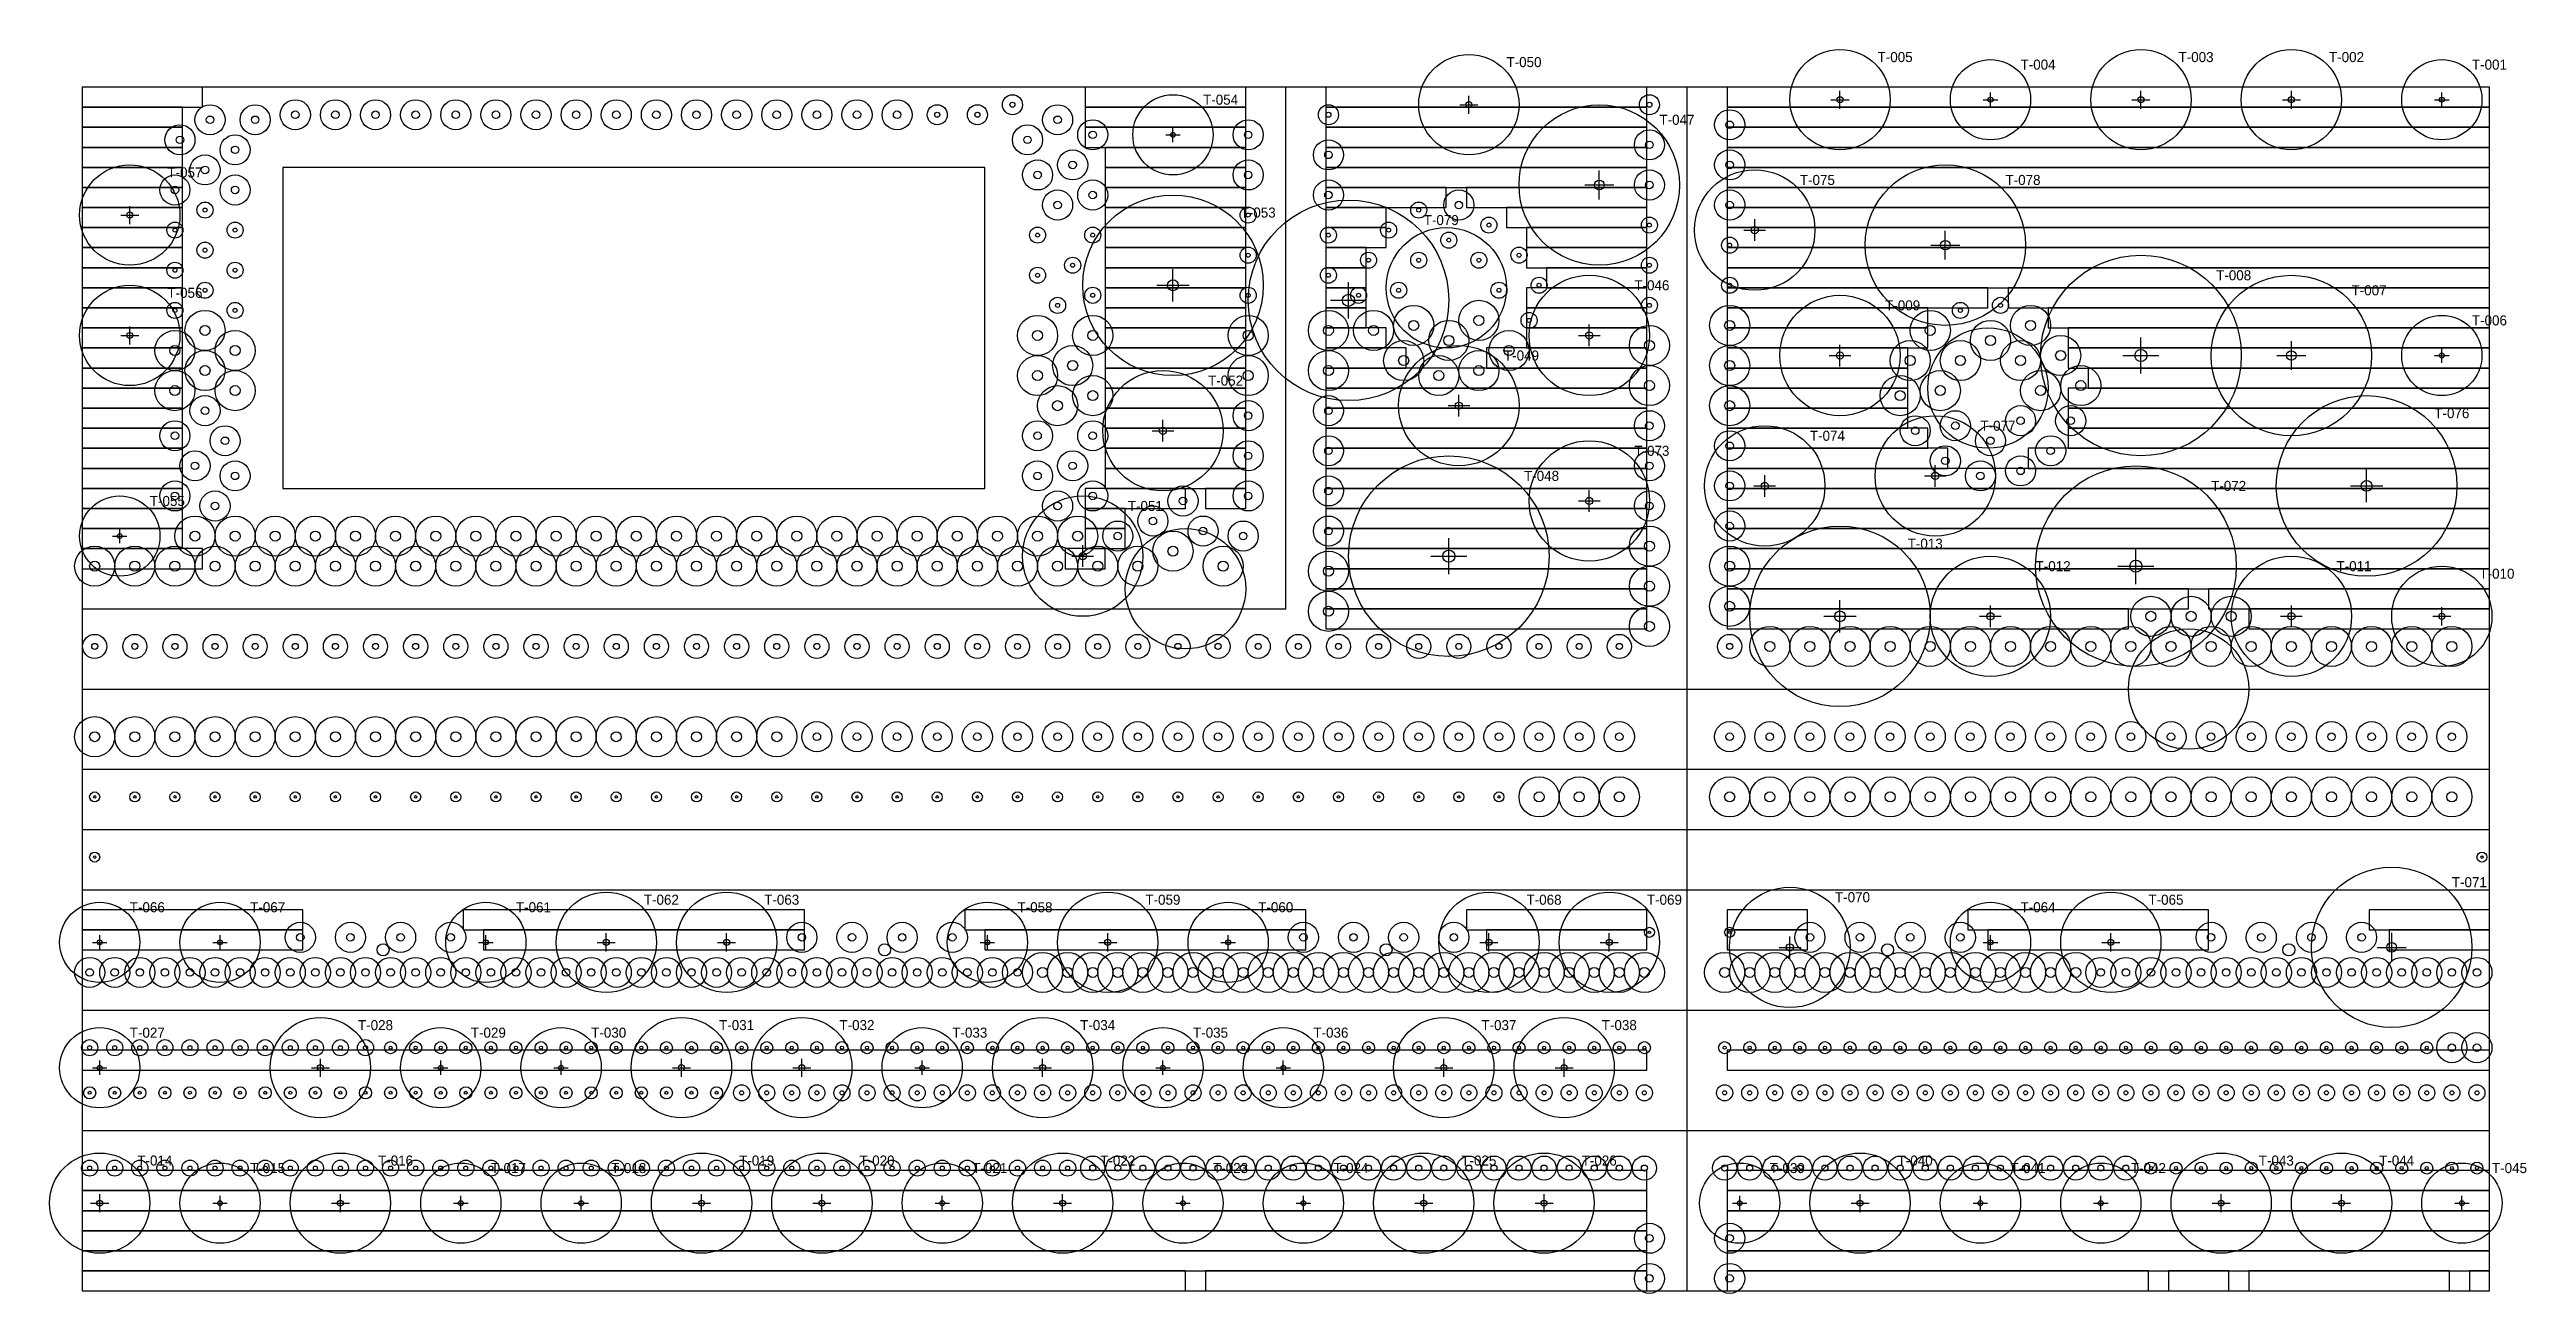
# Model space of a CAD drawing. Header units: metres. Extents: x -2 to 122, y 0 to 62.
import ezdxf

# ---------------------------------------------------------------- set-up
doc = ezdxf.new("R2010")
doc.units = ezdxf.units.M
for name, color, linetype in [('GREEN_AI_NOTES', 7, 'Continuous'), ('GREEN_AI_SHRUBS', 82, 'Continuous'), ('GREEN_AI_TREES', 3, 'Continuous'), ('GREEN_AI_ZONES', 8, 'Continuous'), ('ВОДОПРОВОД_В1', 4, 'Continuous'), ('ГАЗОПРОВОД', 2, 'Continuous'), ('ГРАНИЦА_РАБОТ', 1, 'Continuous'), ('ЗДАНИЯ', 7, 'Continuous'), ('КАБЕЛЬ_СВЯЗИ', 6, 'Continuous'), ('КАНАЛИЗАЦИЯ_К1', 3, 'Continuous'), ('ОПОРЫ_ОСВЕЩЕНИЯ', 30, 'Continuous'), ('ПРОЕЗЖАЯ_ЧАСТЬ', 5, 'Continuous'), ('СУЩ_ДЕРЕВЬЯ', 3, 'Continuous'), ('ТРОТУАР', 8, 'Continuous')]:
    doc.layers.add(name, color=color, linetype=linetype)

# ---------------------------------------------------------------- blocks, each defined once
blk = doc.blocks.new('GREEN_AI_TREE')
for p, q in [((-0.18, 0), (0.18, 0)), ((0, -0.18), (0, 0.18))]:
    blk.add_line(p, q)
for radius in [1, 0.06]:
    blk.add_circle((0, 0), radius)
blk = doc.blocks.new('GREEN_AI_SHRUB')
for radius in [1, 0.25]:
    blk.add_circle((0, 0), radius)

msp = doc.modelspace()

# ---------------------------------------------------------------- linework, layer by layer
at = {"layer": 'GREEN_AI_ZONES'}
for points in [[(0, 59), (6, 59), (6, 60), (0, 60)], [(50, 59), (58, 59), (58, 60), (50, 60)], [(62, 59), (78, 59), (78, 60), (62, 60)], [(82, 59), (120, 59), (120, 60), (82, 60)], [(0, 58), (5, 58), (5, 59), (0, 59)], [(50, 58), (58, 58), (58, 59), (50, 59)], [(62, 58), (78, 58), (78, 59), (62, 59)], [(82, 58), (120, 58), (120, 59), (82, 59)], [(0, 57), (5, 57), (5, 58), (0, 58)], [(0, 56), (5, 56), (5, 57), (0, 57)], [(50, 57), (58, 57), (58, 58), (50, 58)], [(51, 56), (58, 56), (58, 57), (51, 57)], [(62, 57), (78, 57), (78, 58), (62, 58)], [(62, 56), (78, 56), (78, 57), (62, 57)], [(82, 57), (120, 57), (120, 58), (82, 58)], [(82, 56), (120, 56), (120, 57), (82, 57)], [(0, 55), (5, 55), (5, 56), (0, 56)], [(51, 55), (58, 55), (58, 56), (51, 56)], [(62, 55), (78, 55), (78, 56), (62, 56)], [(82, 55), (120, 55), (120, 56), (82, 56)], [(0, 54), (5, 54), (5, 55), (0, 55)], [(51, 54), (58, 54), (58, 55), (51, 55)], [(62, 54), (68, 54), (68, 55), (62, 55)], [(69, 54), (78, 54), (78, 55), (69, 55)], [(82, 54), (120, 54), (120, 55), (82, 55)], [(0, 53), (5, 53), (5, 54), (0, 54)], [(51, 53), (58, 53), (58, 54), (51, 54)], [(62, 53), (65, 53), (65, 54), (62, 54)], [(71, 53), (78, 53), (78, 54), (71, 54)], [(82, 53), (120, 53), (120, 54), (82, 54)], [(0, 52), (5, 52), (5, 53), (0, 53)], [(0, 51), (5, 51), (5, 52), (0, 52)], [(51, 52), (58, 52), (58, 53), (51, 53)], [(51, 51), (58, 51), (58, 52), (51, 52)], [(62, 52), (65, 52), (65, 53), (62, 53)], [(62, 51), (64, 51), (64, 52), (62, 52)], [(72, 52), (78, 52), (78, 53), (72, 53)], [(72, 51), (78, 51), (78, 52), (72, 52)], [(82, 52), (120, 52), (120, 53), (82, 53)], [(82, 51), (120, 51), (120, 52), (82, 52)], [(0, 50), (5, 50), (5, 51), (0, 51)], [(51, 50), (58, 50), (58, 51), (51, 51)], [(62, 50), (64, 50), (64, 51), (62, 51)], [(73, 50), (78, 50), (78, 51), (73, 51)], [(82, 50), (120, 50), (120, 51), (82, 51)], [(0, 49), (5, 49), (5, 50), (0, 50)], [(51, 49), (58, 49), (58, 50), (51, 50)], [(62, 49), (64, 49), (64, 50), (62, 50)], [(72, 49), (78, 49), (78, 50), (72, 50)], [(82, 49), (95, 49), (95, 50), (82, 50)], [(96, 49), (120, 49), (120, 50), (96, 50)], [(0, 48), (5, 48), (5, 49), (0, 49)], [(51, 48), (58, 48), (58, 49), (51, 49)], [(62, 48), (64, 48), (64, 49), (62, 49)], [(72, 48), (78, 48), (78, 49), (72, 49)], [(82, 48), (92, 48), (92, 49), (82, 49)], [(98, 48), (120, 48), (120, 49), (98, 49)], [(0, 47), (5, 47), (5, 48), (0, 48)], [(0, 46), (5, 46), (5, 47), (0, 47)], [(51, 47), (58, 47), (58, 48), (51, 48)], [(51, 46), (58, 46), (58, 47), (51, 47)], [(62, 47), (65, 47), (65, 48), (62, 48)], [(62, 46), (66, 46), (66, 47), (62, 47)], [(70, 46), (78, 46), (78, 47), (70, 47)], [(72, 47), (78, 47), (78, 48), (72, 48)], [(82, 47), (92, 47), (92, 48), (82, 48)], [(82, 46), (91, 46), (91, 47), (82, 47)], [(99, 47), (120, 47), (120, 48), (99, 48)], [(99, 46), (120, 46), (120, 47), (99, 47)], [(0, 45), (5, 45), (5, 46), (0, 46)], [(51, 45), (58, 45), (58, 46), (51, 46)], [(62, 45), (78, 45), (78, 46), (62, 46)], [(82, 45), (91, 45), (91, 46), (82, 46)], [(100, 45), (120, 45), (120, 46), (100, 46)], [(0, 44), (5, 44), (5, 45), (0, 45)], [(51, 44), (58, 44), (58, 45), (51, 45)], [(62, 44), (78, 44), (78, 45), (62, 45)], [(82, 44), (91, 44), (91, 45), (82, 45)], [(99, 44), (120, 44), (120, 45), (99, 45)], [(0, 43), (5, 43), (5, 44), (0, 44)], [(51, 43), (58, 43), (58, 44), (51, 44)], [(62, 43), (78, 43), (78, 44), (62, 44)], [(82, 43), (91, 43), (91, 44), (82, 44)], [(99, 43), (120, 43), (120, 44), (99, 44)], [(0, 42), (5, 42), (5, 43), (0, 43)], [(0, 41), (5, 41), (5, 42), (0, 42)], [(51, 42), (58, 42), (58, 43), (51, 43)], [(51, 41), (58, 41), (58, 42), (51, 42)], [(62, 42), (78, 42), (78, 43), (62, 43)], [(62, 41), (78, 41), (78, 42), (62, 42)], [(82, 42), (92, 42), (92, 43), (82, 43)], [(82, 41), (93, 41), (93, 42), (82, 42)], [(97, 41), (120, 41), (120, 42), (97, 42)], [(99, 42), (120, 42), (120, 43), (99, 43)], [(0, 40), (5, 40), (5, 41), (0, 41)], [(51, 40), (58, 40), (58, 41), (51, 41)], [(62, 40), (78, 40), (78, 41), (62, 41)], [(82, 40), (120, 40), (120, 41), (82, 41)], [(0, 39), (5, 39), (5, 40), (0, 40)], [(50, 39), (55, 39), (55, 40), (50, 40)], [(56, 39), (58, 39), (58, 40), (56, 40)], [(62, 39), (78, 39), (78, 40), (62, 40)], [(82, 39), (120, 39), (120, 40), (82, 40)], [(0, 38), (5, 38), (5, 39), (0, 39)], [(50, 38), (52, 38), (52, 39), (50, 39)], [(62, 38), (78, 38), (78, 39), (62, 39)], [(82, 38), (120, 38), (120, 39), (82, 39)], [(0, 37), (5, 37), (5, 38), (0, 38)], [(50, 37), (52, 37), (52, 38), (50, 38)], [(62, 37), (78, 37), (78, 38), (62, 38)], [(82, 37), (120, 37), (120, 38), (82, 38)], [(0, 36), (6, 36), (6, 37), (0, 37)], [(49, 36), (51, 36), (51, 37), (49, 37)], [(62, 36), (78, 36), (78, 37), (62, 37)], [(62, 35), (78, 35), (78, 36), (62, 36)], [(82, 36), (120, 36), (120, 37), (82, 37)], [(82, 35), (120, 35), (120, 36), (82, 36)], [(62, 34), (78, 34), (78, 35), (62, 35)], [(82, 34), (105, 34), (105, 35), (82, 35)], [(106, 34), (120, 34), (120, 35), (106, 35)], [(62, 33), (78, 33), (78, 34), (62, 34)], [(82, 33), (102, 33), (102, 34), (82, 34)], [(108, 33), (120, 33), (120, 34), (108, 34)], [(0, 18), (11, 18), (11, 19), (0, 19)], [(19, 18), (36, 18), (36, 19), (19, 19)], [(44, 18), (61, 18), (61, 19), (44, 19)], [(69, 18), (78, 18), (78, 19), (69, 19)], [(82, 18), (86, 18), (86, 19), (82, 19)], [(94, 18), (106, 18), (106, 19), (94, 19)], [(114, 18), (120, 18), (120, 19), (114, 19)], [(0, 17), (11, 17), (11, 18), (0, 18)], [(20, 17), (36, 17), (36, 18), (20, 18)], [(45, 17), (61, 17), (61, 18), (45, 18)], [(70, 17), (78, 17), (78, 18), (70, 18)], [(82, 17), (86, 17), (86, 18), (82, 18)], [(95, 17), (106, 17), (106, 18), (95, 18)], [(115, 17), (120, 17), (120, 18), (115, 18)], [(0, 11), (78, 11), (78, 12), (0, 12)], [(82, 11), (120, 11), (120, 12), (82, 12)], [(0, 5), (78, 5), (78, 6), (0, 6)], [(0, 4), (78, 4), (78, 5), (0, 5)], [(82, 5), (120, 5), (120, 6), (82, 6)], [(82, 4), (120, 4), (120, 5), (82, 5)], [(0, 3), (78, 3), (78, 4), (0, 4)], [(82, 3), (120, 3), (120, 4), (82, 4)], [(0, 2), (78, 2), (78, 3), (0, 3)], [(82, 2), (120, 2), (120, 3), (82, 3)], [(0, 1), (78, 1), (78, 2), (0, 2)], [(82, 1), (120, 1), (120, 2), (82, 2)], [(0, 0), (55, 0), (55, 1), (0, 1)], [(56, 0), (78, 0), (78, 1), (56, 1)], [(82, 0), (103, 0), (103, 1), (82, 1)], [(104, 0), (107, 0), (107, 1), (104, 1)], [(108, 0), (118, 0), (118, 1), (108, 1)], [(119, 0), (120, 0), (120, 1), (119, 1)]]:
    msp.add_lwpolyline(points, close=True, dxfattribs=at)
at = {"layer": 'ВОДОПРОВОД_В1'}
msp.add_lwpolyline([(0, 30), (120, 30)], dxfattribs=at)
at = {"layer": 'ГАЗОПРОВОД'}
msp.add_lwpolyline([(0, 34), (60, 34), (60, 60)], dxfattribs=at)
at = {"layer": 'ГРАНИЦА_РАБОТ'}
msp.add_lwpolyline([(0, 0), (120, 0), (120, 60), (0, 60)], close=True, dxfattribs=at)
at = {"layer": 'ЗДАНИЯ'}
msp.add_lwpolyline([(10, 40), (45, 40), (45, 56), (10, 56)], close=True, dxfattribs=at)
at = {"layer": 'КАБЕЛЬ_СВЯЗИ'}
msp.add_lwpolyline([(0, 26), (120, 26)], dxfattribs=at)
at = {"layer": 'КАНАЛИЗАЦИЯ_К1'}
msp.add_lwpolyline([(80, 0), (80, 60)], dxfattribs=at)
at = {"layer": 'ОПОРЫ_ОСВЕЩЕНИЯ'}
for centre in [(15, 17), (40, 17), (65, 17), (90, 17), (110, 17)]:
    msp.add_circle(centre, 0.3, dxfattribs=at)
at = {"layer": 'ПРОЕЗЖАЯ_ЧАСТЬ'}
for points in [[(0, 14), (120, 14)], [(0, 8), (120, 8)]]:
    msp.add_lwpolyline(points, dxfattribs=at)
at = {"layer": 'СУЩ_ДЕРЕВЬЯ'}
for centre in [(68, 50), (95, 45), (55, 35), (105, 30)]:
    msp.add_circle(centre, 3, dxfattribs=at)
at = {"layer": 'ТРОТУАР'}
for points in [[(0, 23), (120, 23)], [(0, 20), (120, 20)]]:
    msp.add_lwpolyline(points, dxfattribs=at)

# ---------------------------------------------------------------- block references
at = {"layer": 'GREEN_AI_SHRUBS'}
for p, xscale, yscale, zscale in [((10.625, 58.625), 0.75, 0.75, 0.75), ((12.625, 58.625), 0.75, 0.75, 0.75), ((14.625, 58.625), 0.75, 0.75, 0.75), ((16.625, 58.625), 0.75, 0.75, 0.75), ((18.625, 58.625), 0.75, 0.75, 0.75), ((20.625, 58.625), 0.75, 0.75, 0.75), ((22.625, 58.625), 0.75, 0.75, 0.75), ((24.625, 58.625), 0.75, 0.75, 0.75), ((26.625, 58.625), 0.75, 0.75, 0.75), ((28.625, 58.625), 0.75, 0.75, 0.75), ((30.625, 58.625), 0.75, 0.75, 0.75), ((32.625, 58.625), 0.75, 0.75, 0.75), ((34.625, 58.625), 0.75, 0.75, 0.75), ((36.625, 58.625), 0.75, 0.75, 0.75), ((38.625, 58.625), 0.75, 0.75, 0.75), ((40.625, 58.625), 0.75, 0.75, 0.75), ((46.375, 59.125), 0.5, 0.5, 0.5), ((78.125, 59.125), 0.5, 0.5, 0.5), ((4.875, 57.375), 0.75, 0.75, 0.75), ((6.375, 58.375), 0.75, 0.75, 0.75), ((8.625, 58.375), 0.75, 0.75, 0.75), ((42.625, 58.625), 0.5, 0.5, 0.5), ((44.625, 58.625), 0.5, 0.5, 0.5), ((47.125, 57.375), 0.75, 0.75, 0.75), ((48.625, 58.375), 0.75, 0.75, 0.75), ((50.375, 57.625), 0.75, 0.75, 0.75), ((58.125, 57.625), 0.75, 0.75, 0.75), ((62.125, 58.625), 0.5, 0.5, 0.5), ((82.125, 58.125), 0.75, 0.75, 0.75), ((7.625, 56.875), 0.75, 0.75, 0.75), ((49.375, 56.125), 0.75, 0.75, 0.75), ((62.125, 56.625), 0.75, 0.75, 0.75), ((78.125, 57.125), 0.75, 0.75, 0.75), ((82.125, 56.125), 0.75, 0.75, 0.75), ((4.625, 54.875), 0.75, 0.75, 0.75), ((6.125, 55.875), 0.75, 0.75, 0.75), ((7.625, 54.875), 0.75, 0.75, 0.75), ((47.625, 55.625), 0.75, 0.75, 0.75), ((58.125, 55.625), 0.75, 0.75, 0.75), ((78.125, 55.125), 0.75, 0.75, 0.75), ((48.625, 54.125), 0.75, 0.75, 0.75), ((50.375, 54.625), 0.75, 0.75, 0.75), ((62.125, 54.625), 0.75, 0.75, 0.75), ((68.625, 54.125), 0.75, 0.75, 0.75), ((82.125, 54.125), 0.75, 0.75, 0.75), ((4.625, 52.875), 0.4, 0.4, 0.4), ((6.125, 53.875), 0.4, 0.4, 0.4), ((7.625, 52.875), 0.4, 0.4, 0.4), ((58.125, 53.625), 0.4, 0.4, 0.4), ((65.125, 52.875), 0.4, 0.4, 0.4), ((66.625, 53.875), 0.4, 0.4, 0.4), ((70.125, 53.125), 0.4, 0.4, 0.4), ((78.125, 53.125), 0.4, 0.4, 0.4), ((6.125, 51.875), 0.4, 0.4, 0.4), ((47.625, 52.625), 0.4, 0.4, 0.4), ((50.375, 52.625), 0.4, 0.4, 0.4), ((58.125, 51.625), 0.4, 0.4, 0.4), ((62.125, 52.625), 0.4, 0.4, 0.4), ((68.125, 52.375), 0.4, 0.4, 0.4), ((71.625, 51.625), 0.4, 0.4, 0.4), ((82.125, 52.125), 0.4, 0.4, 0.4), ((4.625, 50.875), 0.4, 0.4, 0.4), ((7.625, 50.875), 0.4, 0.4, 0.4), ((47.625, 50.625), 0.4, 0.4, 0.4), ((49.375, 51.125), 0.4, 0.4, 0.4), ((62.125, 50.625), 0.4, 0.4, 0.4), ((64.125, 51.375), 0.4, 0.4, 0.4), ((66.625, 51.375), 0.4, 0.4, 0.4), ((69.625, 51.375), 0.4, 0.4, 0.4), ((78.125, 51.125), 0.4, 0.4, 0.4), ((6.125, 49.875), 0.4, 0.4, 0.4), ((48.625, 49.125), 0.4, 0.4, 0.4), ((50.375, 49.625), 0.4, 0.4, 0.4), ((58.125, 49.625), 0.4, 0.4, 0.4), ((63.625, 49.625), 0.4, 0.4, 0.4), ((65.625, 49.875), 0.4, 0.4, 0.4), ((70.625, 49.875), 0.4, 0.4, 0.4), ((72.625, 50.125), 0.4, 0.4, 0.4), ((78.125, 49.125), 0.4, 0.4, 0.4), ((82.125, 50.125), 0.4, 0.4, 0.4), ((95.625, 49.125), 0.4, 0.4, 0.4), ((4.625, 48.875), 0.4, 0.4, 0.4), ((7.625, 48.875), 0.4, 0.4, 0.4), ((72.125, 48.375), 0.4, 0.4, 0.4), ((93.625, 48.875), 0.4, 0.4, 0.4), ((6.125, 43.875), 0.75, 0.75, 0.75), ((62.125, 43.875), 0.75, 0.75, 0.75), ((4.625, 42.625), 0.75, 0.75, 0.75), ((47.625, 42.625), 0.75, 0.75, 0.75), ((50.375, 42.625), 0.75, 0.75, 0.75), ((58.125, 43.625), 0.75, 0.75, 0.75), ((78.125, 43.125), 0.75, 0.75, 0.75), ((91.375, 42.875), 0.75, 0.75, 0.75), ((93.375, 43.125), 0.75, 0.75, 0.75), ((96.625, 43.375), 0.75, 0.75, 0.75), ((99.125, 43.375), 0.75, 0.75, 0.75), ((7.125, 42.375), 0.75, 0.75, 0.75), ((58.125, 41.625), 0.75, 0.75, 0.75), ((62.125, 41.875), 0.75, 0.75, 0.75), ((82.125, 42.125), 0.75, 0.75, 0.75), ((92.875, 41.375), 0.75, 0.75, 0.75), ((95.125, 42.375), 0.75, 0.75, 0.75), ((98.125, 41.875), 0.75, 0.75, 0.75), ((5.625, 41.125), 0.75, 0.75, 0.75), ((7.625, 40.625), 0.75, 0.75, 0.75), ((47.625, 40.625), 0.75, 0.75, 0.75), ((49.375, 41.125), 0.75, 0.75, 0.75), ((78.125, 41.125), 0.75, 0.75, 0.75), ((82.125, 40.125), 0.75, 0.75, 0.75), ((94.625, 40.625), 0.75, 0.75, 0.75), ((96.625, 40.875), 0.75, 0.75, 0.75), ((4.625, 39.625), 0.75, 0.75, 0.75), ((6.625, 39.125), 0.75, 0.75, 0.75), ((48.625, 39.125), 0.75, 0.75, 0.75), ((50.375, 39.625), 0.75, 0.75, 0.75), ((54.875, 39.375), 0.75, 0.75, 0.75), ((58.125, 39.625), 0.75, 0.75, 0.75), ((62.125, 39.875), 0.75, 0.75, 0.75), ((78.125, 39.125), 0.75, 0.75, 0.75), ((51.625, 37.625), 0.75, 0.75, 0.75), ((53.375, 38.375), 0.75, 0.75, 0.75), ((55.875, 37.875), 0.75, 0.75, 0.75), ((57.875, 37.625), 0.75, 0.75, 0.75), ((62.125, 37.875), 0.75, 0.75, 0.75), ((82.125, 38.125), 0.75, 0.75, 0.75), ((0.625, 32.125), 0.6, 0.6, 0.6), ((2.625, 32.125), 0.6, 0.6, 0.6), ((4.625, 32.125), 0.6, 0.6, 0.6), ((6.625, 32.125), 0.6, 0.6, 0.6), ((8.625, 32.125), 0.6, 0.6, 0.6), ((10.625, 32.125), 0.6, 0.6, 0.6), ((12.625, 32.125), 0.6, 0.6, 0.6), ((14.625, 32.125), 0.6, 0.6, 0.6), ((16.625, 32.125), 0.6, 0.6, 0.6), ((18.625, 32.125), 0.6, 0.6, 0.6), ((20.625, 32.125), 0.6, 0.6, 0.6), ((22.625, 32.125), 0.6, 0.6, 0.6), ((24.625, 32.125), 0.6, 0.6, 0.6), ((26.625, 32.125), 0.6, 0.6, 0.6), ((28.625, 32.125), 0.6, 0.6, 0.6), ((30.625, 32.125), 0.6, 0.6, 0.6), ((32.625, 32.125), 0.6, 0.6, 0.6), ((34.625, 32.125), 0.6, 0.6, 0.6), ((36.625, 32.125), 0.6, 0.6, 0.6), ((38.625, 32.125), 0.6, 0.6, 0.6), ((40.625, 32.125), 0.6, 0.6, 0.6), ((42.625, 32.125), 0.6, 0.6, 0.6), ((44.625, 32.125), 0.6, 0.6, 0.6), ((46.625, 32.125), 0.6, 0.6, 0.6), ((48.625, 32.125), 0.6, 0.6, 0.6), ((50.625, 32.125), 0.6, 0.6, 0.6), ((52.625, 32.125), 0.6, 0.6, 0.6), ((54.625, 32.125), 0.6, 0.6, 0.6), ((56.625, 32.125), 0.6, 0.6, 0.6), ((58.625, 32.125), 0.6, 0.6, 0.6), ((60.625, 32.125), 0.6, 0.6, 0.6), ((62.625, 32.125), 0.6, 0.6, 0.6), ((64.625, 32.125), 0.6, 0.6, 0.6), ((66.625, 32.125), 0.6, 0.6, 0.6), ((68.625, 32.125), 0.6, 0.6, 0.6), ((70.625, 32.125), 0.6, 0.6, 0.6), ((72.625, 32.125), 0.6, 0.6, 0.6), ((74.625, 32.125), 0.6, 0.6, 0.6), ((76.625, 32.125), 0.6, 0.6, 0.6), ((82.125, 32.125), 0.6, 0.6, 0.6), ((36.625, 27.625), 0.75, 0.75, 0.75), ((38.625, 27.625), 0.75, 0.75, 0.75), ((40.625, 27.625), 0.75, 0.75, 0.75), ((42.625, 27.625), 0.75, 0.75, 0.75), ((44.625, 27.625), 0.75, 0.75, 0.75), ((46.625, 27.625), 0.75, 0.75, 0.75), ((48.625, 27.625), 0.75, 0.75, 0.75), ((50.625, 27.625), 0.75, 0.75, 0.75), ((52.625, 27.625), 0.75, 0.75, 0.75), ((54.625, 27.625), 0.75, 0.75, 0.75), ((56.625, 27.625), 0.75, 0.75, 0.75), ((58.625, 27.625), 0.75, 0.75, 0.75), ((60.625, 27.625), 0.75, 0.75, 0.75), ((62.625, 27.625), 0.75, 0.75, 0.75), ((64.625, 27.625), 0.75, 0.75, 0.75), ((66.625, 27.625), 0.75, 0.75, 0.75), ((68.625, 27.625), 0.75, 0.75, 0.75), ((70.625, 27.625), 0.75, 0.75, 0.75), ((72.625, 27.625), 0.75, 0.75, 0.75), ((74.625, 27.625), 0.75, 0.75, 0.75), ((76.625, 27.625), 0.75, 0.75, 0.75), ((82.125, 27.625), 0.75, 0.75, 0.75), ((84.125, 27.625), 0.75, 0.75, 0.75), ((86.125, 27.625), 0.75, 0.75, 0.75), ((88.125, 27.625), 0.75, 0.75, 0.75), ((90.125, 27.625), 0.75, 0.75, 0.75), ((92.125, 27.625), 0.75, 0.75, 0.75), ((94.125, 27.625), 0.75, 0.75, 0.75), ((96.125, 27.625), 0.75, 0.75, 0.75), ((98.125, 27.625), 0.75, 0.75, 0.75), ((100.125, 27.625), 0.75, 0.75, 0.75), ((102.125, 27.625), 0.75, 0.75, 0.75), ((104.125, 27.625), 0.75, 0.75, 0.75), ((106.125, 27.625), 0.75, 0.75, 0.75), ((108.125, 27.625), 0.75, 0.75, 0.75), ((110.125, 27.625), 0.75, 0.75, 0.75), ((112.125, 27.625), 0.75, 0.75, 0.75), ((114.125, 27.625), 0.75, 0.75, 0.75), ((116.125, 27.625), 0.75, 0.75, 0.75), ((118.125, 27.625), 0.75, 0.75, 0.75), ((0.625, 24.625), 0.25, 0.25, 0.25), ((2.625, 24.625), 0.25, 0.25, 0.25), ((4.625, 24.625), 0.25, 0.25, 0.25), ((6.625, 24.625), 0.25, 0.25, 0.25), ((8.625, 24.625), 0.25, 0.25, 0.25), ((10.625, 24.625), 0.25, 0.25, 0.25), ((12.625, 24.625), 0.25, 0.25, 0.25), ((14.625, 24.625), 0.25, 0.25, 0.25), ((16.625, 24.625), 0.25, 0.25, 0.25), ((18.625, 24.625), 0.25, 0.25, 0.25), ((20.625, 24.625), 0.25, 0.25, 0.25), ((22.625, 24.625), 0.25, 0.25, 0.25), ((24.625, 24.625), 0.25, 0.25, 0.25), ((26.625, 24.625), 0.25, 0.25, 0.25), ((28.625, 24.625), 0.25, 0.25, 0.25), ((30.625, 24.625), 0.25, 0.25, 0.25), ((32.625, 24.625), 0.25, 0.25, 0.25), ((34.625, 24.625), 0.25, 0.25, 0.25), ((36.625, 24.625), 0.25, 0.25, 0.25), ((38.625, 24.625), 0.25, 0.25, 0.25), ((40.625, 24.625), 0.25, 0.25, 0.25), ((42.625, 24.625), 0.25, 0.25, 0.25), ((44.625, 24.625), 0.25, 0.25, 0.25), ((46.625, 24.625), 0.25, 0.25, 0.25), ((48.625, 24.625), 0.25, 0.25, 0.25), ((50.625, 24.625), 0.25, 0.25, 0.25), ((52.625, 24.625), 0.25, 0.25, 0.25), ((54.625, 24.625), 0.25, 0.25, 0.25), ((56.625, 24.625), 0.25, 0.25, 0.25), ((58.625, 24.625), 0.25, 0.25, 0.25), ((60.625, 24.625), 0.25, 0.25, 0.25), ((62.625, 24.625), 0.25, 0.25, 0.25), ((64.625, 24.625), 0.25, 0.25, 0.25), ((66.625, 24.625), 0.25, 0.25, 0.25), ((68.625, 24.625), 0.25, 0.25, 0.25), ((70.625, 24.625), 0.25, 0.25, 0.25), ((0.625, 21.625), 0.25, 0.25, 0.25), ((119.625, 21.625), 0.25, 0.25, 0.25), ((10.875, 17.625), 0.75, 0.75, 0.75), ((13.375, 17.625), 0.75, 0.75, 0.75), ((15.875, 17.625), 0.75, 0.75, 0.75), ((18.375, 17.625), 0.75, 0.75, 0.75), ((35.875, 17.625), 0.75, 0.75, 0.75), ((38.375, 17.625), 0.75, 0.75, 0.75), ((40.875, 17.625), 0.75, 0.75, 0.75), ((43.375, 17.625), 0.75, 0.75, 0.75), ((60.875, 17.625), 0.75, 0.75, 0.75), ((63.375, 17.625), 0.75, 0.75, 0.75), ((65.875, 17.625), 0.75, 0.75, 0.75), ((68.375, 17.625), 0.75, 0.75, 0.75), ((78.125, 17.875), 0.25, 0.25, 0.25), ((82.125, 17.875), 0.25, 0.25, 0.25), ((86.125, 17.625), 0.75, 0.75, 0.75), ((88.625, 17.625), 0.75, 0.75, 0.75), ((91.125, 17.625), 0.75, 0.75, 0.75), ((93.625, 17.625), 0.75, 0.75, 0.75), ((106.125, 17.625), 0.75, 0.75, 0.75), ((108.625, 17.625), 0.75, 0.75, 0.75), ((111.125, 17.625), 0.75, 0.75, 0.75), ((113.625, 17.625), 0.75, 0.75, 0.75), ((0.375, 15.875), 0.75, 0.75, 0.75), ((1.625, 15.875), 0.75, 0.75, 0.75), ((2.875, 15.875), 0.75, 0.75, 0.75), ((4.125, 15.875), 0.75, 0.75, 0.75), ((5.375, 15.875), 0.75, 0.75, 0.75), ((6.625, 15.875), 0.75, 0.75, 0.75), ((7.875, 15.875), 0.75, 0.75, 0.75), ((9.125, 15.875), 0.75, 0.75, 0.75), ((10.375, 15.875), 0.75, 0.75, 0.75), ((11.625, 15.875), 0.75, 0.75, 0.75), ((12.875, 15.875), 0.75, 0.75, 0.75), ((14.125, 15.875), 0.75, 0.75, 0.75), ((15.375, 15.875), 0.75, 0.75, 0.75), ((16.625, 15.875), 0.75, 0.75, 0.75), ((17.875, 15.875), 0.75, 0.75, 0.75), ((19.125, 15.875), 0.75, 0.75, 0.75), ((20.375, 15.875), 0.75, 0.75, 0.75), ((21.625, 15.875), 0.75, 0.75, 0.75), ((22.875, 15.875), 0.75, 0.75, 0.75), ((24.125, 15.875), 0.75, 0.75, 0.75), ((25.375, 15.875), 0.75, 0.75, 0.75), ((26.625, 15.875), 0.75, 0.75, 0.75), ((27.875, 15.875), 0.75, 0.75, 0.75), ((29.125, 15.875), 0.75, 0.75, 0.75), ((30.375, 15.875), 0.75, 0.75, 0.75), ((31.625, 15.875), 0.75, 0.75, 0.75), ((32.875, 15.875), 0.75, 0.75, 0.75), ((34.125, 15.875), 0.75, 0.75, 0.75), ((35.375, 15.875), 0.75, 0.75, 0.75), ((36.625, 15.875), 0.75, 0.75, 0.75), ((37.875, 15.875), 0.75, 0.75, 0.75), ((39.125, 15.875), 0.75, 0.75, 0.75), ((40.375, 15.875), 0.75, 0.75, 0.75), ((41.625, 15.875), 0.75, 0.75, 0.75), ((42.875, 15.875), 0.75, 0.75, 0.75), ((44.125, 15.875), 0.75, 0.75, 0.75), ((45.375, 15.875), 0.75, 0.75, 0.75), ((46.625, 15.875), 0.75, 0.75, 0.75), ((100.625, 15.875), 0.75, 0.75, 0.75), ((101.875, 15.875), 0.75, 0.75, 0.75), ((103.125, 15.875), 0.75, 0.75, 0.75), ((104.375, 15.875), 0.75, 0.75, 0.75), ((105.625, 15.875), 0.75, 0.75, 0.75), ((106.875, 15.875), 0.75, 0.75, 0.75), ((108.125, 15.875), 0.75, 0.75, 0.75), ((109.375, 15.875), 0.75, 0.75, 0.75), ((110.625, 15.875), 0.75, 0.75, 0.75), ((111.875, 15.875), 0.75, 0.75, 0.75), ((113.125, 15.875), 0.75, 0.75, 0.75), ((114.375, 15.875), 0.75, 0.75, 0.75), ((115.625, 15.875), 0.75, 0.75, 0.75), ((116.875, 15.875), 0.75, 0.75, 0.75), ((118.125, 15.875), 0.75, 0.75, 0.75), ((119.375, 15.875), 0.75, 0.75, 0.75), ((0.375, 12.125), 0.4, 0.4, 0.4), ((1.625, 12.125), 0.4, 0.4, 0.4), ((2.875, 12.125), 0.4, 0.4, 0.4), ((4.125, 12.125), 0.4, 0.4, 0.4), ((5.375, 12.125), 0.4, 0.4, 0.4), ((6.625, 12.125), 0.4, 0.4, 0.4), ((7.875, 12.125), 0.4, 0.4, 0.4), ((9.125, 12.125), 0.4, 0.4, 0.4), ((10.375, 12.125), 0.4, 0.4, 0.4), ((11.625, 12.125), 0.4, 0.4, 0.4), ((12.875, 12.125), 0.4, 0.4, 0.4), ((14.125, 12.125), 0.4, 0.4, 0.4), ((15.375, 12.125), 0.3, 0.3, 0.3), ((16.625, 12.125), 0.3, 0.3, 0.3), ((17.875, 12.125), 0.3, 0.3, 0.3), ((19.125, 12.125), 0.3, 0.3, 0.3), ((20.375, 12.125), 0.3, 0.3, 0.3), ((21.625, 12.125), 0.3, 0.3, 0.3), ((22.875, 12.125), 0.3, 0.3, 0.3), ((24.125, 12.125), 0.3, 0.3, 0.3), ((25.375, 12.125), 0.3, 0.3, 0.3), ((26.625, 12.125), 0.3, 0.3, 0.3), ((27.875, 12.125), 0.3, 0.3, 0.3), ((29.125, 12.125), 0.3, 0.3, 0.3), ((30.375, 12.125), 0.3, 0.3, 0.3), ((31.625, 12.125), 0.3, 0.3, 0.3), ((32.875, 12.125), 0.3, 0.3, 0.3), ((34.125, 12.125), 0.3, 0.3, 0.3), ((35.375, 12.125), 0.3, 0.3, 0.3), ((36.625, 12.125), 0.3, 0.3, 0.3), ((37.875, 12.125), 0.3, 0.3, 0.3), ((39.125, 12.125), 0.3, 0.3, 0.3), ((40.375, 12.125), 0.3, 0.3, 0.3), ((41.625, 12.125), 0.3, 0.3, 0.3), ((42.875, 12.125), 0.3, 0.3, 0.3), ((44.125, 12.125), 0.3, 0.3, 0.3), ((45.375, 12.125), 0.3, 0.3, 0.3), ((46.625, 12.125), 0.3, 0.3, 0.3), ((47.875, 12.125), 0.3, 0.3, 0.3), ((49.125, 12.125), 0.3, 0.3, 0.3), ((50.375, 12.125), 0.3, 0.3, 0.3), ((51.625, 12.125), 0.3, 0.3, 0.3), ((52.875, 12.125), 0.3, 0.3, 0.3), ((54.125, 12.125), 0.3, 0.3, 0.3), ((55.375, 12.125), 0.3, 0.3, 0.3), ((56.625, 12.125), 0.3, 0.3, 0.3), ((57.875, 12.125), 0.3, 0.3, 0.3), ((59.125, 12.125), 0.3, 0.3, 0.3), ((60.375, 12.125), 0.3, 0.3, 0.3), ((61.625, 12.125), 0.3, 0.3, 0.3), ((62.875, 12.125), 0.3, 0.3, 0.3), ((64.125, 12.125), 0.3, 0.3, 0.3), ((65.375, 12.125), 0.3, 0.3, 0.3), ((66.625, 12.125), 0.3, 0.3, 0.3), ((67.875, 12.125), 0.3, 0.3, 0.3), ((69.125, 12.125), 0.3, 0.3, 0.3), ((70.375, 12.125), 0.3, 0.3, 0.3), ((71.625, 12.125), 0.3, 0.3, 0.3), ((72.875, 12.125), 0.3, 0.3, 0.3), ((74.125, 12.125), 0.3, 0.3, 0.3), ((75.375, 12.125), 0.3, 0.3, 0.3), ((76.625, 12.125), 0.3, 0.3, 0.3), ((77.875, 12.125), 0.3, 0.3, 0.3), ((81.875, 12.125), 0.3, 0.3, 0.3), ((83.125, 12.125), 0.3, 0.3, 0.3), ((84.375, 12.125), 0.3, 0.3, 0.3), ((85.625, 12.125), 0.3, 0.3, 0.3), ((86.875, 12.125), 0.3, 0.3, 0.3), ((88.125, 12.125), 0.3, 0.3, 0.3), ((89.375, 12.125), 0.3, 0.3, 0.3), ((90.625, 12.125), 0.3, 0.3, 0.3), ((91.875, 12.125), 0.3, 0.3, 0.3), ((93.125, 12.125), 0.3, 0.3, 0.3), ((94.375, 12.125), 0.3, 0.3, 0.3), ((95.625, 12.125), 0.3, 0.3, 0.3), ((96.875, 12.125), 0.3, 0.3, 0.3), ((98.125, 12.125), 0.3, 0.3, 0.3), ((99.375, 12.125), 0.3, 0.3, 0.3), ((100.625, 12.125), 0.3, 0.3, 0.3), ((101.875, 12.125), 0.3, 0.3, 0.3), ((103.125, 12.125), 0.3, 0.3, 0.3), ((104.375, 12.125), 0.3, 0.3, 0.3), ((105.625, 12.125), 0.3, 0.3, 0.3), ((106.875, 12.125), 0.3, 0.3, 0.3), ((108.125, 12.125), 0.3, 0.3, 0.3), ((109.375, 12.125), 0.3, 0.3, 0.3), ((110.625, 12.125), 0.3, 0.3, 0.3), ((111.875, 12.125), 0.3, 0.3, 0.3), ((113.125, 12.125), 0.3, 0.3, 0.3), ((114.375, 12.125), 0.3, 0.3, 0.3), ((115.625, 12.125), 0.3, 0.3, 0.3), ((116.875, 12.125), 0.3, 0.3, 0.3), ((118.125, 12.125), 0.75, 0.75, 0.75), ((119.375, 12.125), 0.75, 0.75, 0.75), ((0.375, 9.875), 0.3, 0.3, 0.3), ((1.625, 9.875), 0.3, 0.3, 0.3), ((2.875, 9.875), 0.3, 0.3, 0.3), ((4.125, 9.875), 0.3, 0.3, 0.3), ((5.375, 9.875), 0.3, 0.3, 0.3), ((6.625, 9.875), 0.3, 0.3, 0.3), ((7.875, 9.875), 0.3, 0.3, 0.3), ((9.125, 9.875), 0.3, 0.3, 0.3), ((10.375, 9.875), 0.3, 0.3, 0.3), ((11.625, 9.875), 0.3, 0.3, 0.3), ((12.875, 9.875), 0.3, 0.3, 0.3), ((14.125, 9.875), 0.3, 0.3, 0.3), ((15.375, 9.875), 0.3, 0.3, 0.3), ((16.625, 9.875), 0.3, 0.3, 0.3), ((17.875, 9.875), 0.3, 0.3, 0.3), ((19.125, 9.875), 0.3, 0.3, 0.3), ((20.375, 9.875), 0.3, 0.3, 0.3), ((21.625, 9.875), 0.3, 0.3, 0.3), ((22.875, 9.875), 0.3, 0.3, 0.3), ((24.125, 9.875), 0.3, 0.3, 0.3), ((25.375, 9.875), 0.3, 0.3, 0.3), ((26.625, 9.875), 0.3, 0.3, 0.3), ((27.875, 9.875), 0.3, 0.3, 0.3), ((29.125, 9.875), 0.3, 0.3, 0.3), ((30.375, 9.875), 0.3, 0.3, 0.3), ((31.625, 9.875), 0.3, 0.3, 0.3), ((32.875, 9.875), 0.4, 0.4, 0.4), ((34.125, 9.875), 0.4, 0.4, 0.4), ((35.375, 9.875), 0.4, 0.4, 0.4), ((36.625, 9.875), 0.4, 0.4, 0.4), ((37.875, 9.875), 0.4, 0.4, 0.4), ((39.125, 9.875), 0.4, 0.4, 0.4), ((40.375, 9.875), 0.4, 0.4, 0.4), ((41.625, 9.875), 0.4, 0.4, 0.4), ((42.875, 9.875), 0.4, 0.4, 0.4), ((44.125, 9.875), 0.4, 0.4, 0.4), ((45.375, 9.875), 0.4, 0.4, 0.4), ((46.625, 9.875), 0.4, 0.4, 0.4), ((47.875, 9.875), 0.4, 0.4, 0.4), ((49.125, 9.875), 0.4, 0.4, 0.4), ((50.375, 9.875), 0.4, 0.4, 0.4), ((51.625, 9.875), 0.4, 0.4, 0.4), ((52.875, 9.875), 0.4, 0.4, 0.4), ((54.125, 9.875), 0.4, 0.4, 0.4), ((55.375, 9.875), 0.4, 0.4, 0.4), ((56.625, 9.875), 0.4, 0.4, 0.4), ((57.875, 9.875), 0.4, 0.4, 0.4), ((59.125, 9.875), 0.4, 0.4, 0.4), ((60.375, 9.875), 0.4, 0.4, 0.4), ((61.625, 9.875), 0.4, 0.4, 0.4), ((62.875, 9.875), 0.4, 0.4, 0.4), ((64.125, 9.875), 0.4, 0.4, 0.4), ((65.375, 9.875), 0.4, 0.4, 0.4), ((66.625, 9.875), 0.4, 0.4, 0.4), ((67.875, 9.875), 0.4, 0.4, 0.4), ((69.125, 9.875), 0.4, 0.4, 0.4), ((70.375, 9.875), 0.4, 0.4, 0.4), ((71.625, 9.875), 0.4, 0.4, 0.4), ((72.875, 9.875), 0.4, 0.4, 0.4), ((74.125, 9.875), 0.4, 0.4, 0.4), ((75.375, 9.875), 0.4, 0.4, 0.4), ((76.625, 9.875), 0.4, 0.4, 0.4), ((77.875, 9.875), 0.4, 0.4, 0.4), ((81.875, 9.875), 0.4, 0.4, 0.4), ((83.125, 9.875), 0.4, 0.4, 0.4), ((84.375, 9.875), 0.4, 0.4, 0.4), ((85.625, 9.875), 0.4, 0.4, 0.4), ((86.875, 9.875), 0.4, 0.4, 0.4), ((88.125, 9.875), 0.4, 0.4, 0.4), ((89.375, 9.875), 0.4, 0.4, 0.4), ((90.625, 9.875), 0.4, 0.4, 0.4), ((91.875, 9.875), 0.4, 0.4, 0.4), ((93.125, 9.875), 0.4, 0.4, 0.4), ((94.375, 9.875), 0.4, 0.4, 0.4), ((95.625, 9.875), 0.4, 0.4, 0.4), ((96.875, 9.875), 0.4, 0.4, 0.4), ((98.125, 9.875), 0.4, 0.4, 0.4), ((99.375, 9.875), 0.4, 0.4, 0.4), ((100.625, 9.875), 0.4, 0.4, 0.4), ((101.875, 9.875), 0.4, 0.4, 0.4), ((103.125, 9.875), 0.4, 0.4, 0.4), ((104.375, 9.875), 0.4, 0.4, 0.4), ((105.625, 9.875), 0.4, 0.4, 0.4), ((106.875, 9.875), 0.4, 0.4, 0.4), ((108.125, 9.875), 0.4, 0.4, 0.4), ((109.375, 9.875), 0.4, 0.4, 0.4), ((110.625, 9.875), 0.4, 0.4, 0.4), ((111.875, 9.875), 0.4, 0.4, 0.4), ((113.125, 9.875), 0.4, 0.4, 0.4), ((114.375, 9.875), 0.4, 0.4, 0.4), ((115.625, 9.875), 0.4, 0.4, 0.4), ((116.875, 9.875), 0.4, 0.4, 0.4), ((118.125, 9.875), 0.4, 0.4, 0.4), ((119.375, 9.875), 0.4, 0.4, 0.4), ((0.375, 6.125), 0.4, 0.4, 0.4), ((1.625, 6.125), 0.4, 0.4, 0.4), ((2.875, 6.125), 0.4, 0.4, 0.4), ((4.125, 6.125), 0.4, 0.4, 0.4), ((5.375, 6.125), 0.4, 0.4, 0.4), ((6.625, 6.125), 0.4, 0.4, 0.4), ((7.875, 6.125), 0.4, 0.4, 0.4), ((9.125, 6.125), 0.4, 0.4, 0.4), ((10.375, 6.125), 0.4, 0.4, 0.4), ((11.625, 6.125), 0.4, 0.4, 0.4), ((12.875, 6.125), 0.4, 0.4, 0.4), ((14.125, 6.125), 0.4, 0.4, 0.4), ((15.375, 6.125), 0.4, 0.4, 0.4), ((16.625, 6.125), 0.4, 0.4, 0.4), ((17.875, 6.125), 0.4, 0.4, 0.4), ((19.125, 6.125), 0.4, 0.4, 0.4), ((20.375, 6.125), 0.4, 0.4, 0.4), ((21.625, 6.125), 0.4, 0.4, 0.4), ((22.875, 6.125), 0.4, 0.4, 0.4), ((24.125, 6.125), 0.4, 0.4, 0.4), ((25.375, 6.125), 0.4, 0.4, 0.4), ((26.625, 6.125), 0.4, 0.4, 0.4), ((27.875, 6.125), 0.4, 0.4, 0.4), ((29.125, 6.125), 0.4, 0.4, 0.4), ((30.375, 6.125), 0.4, 0.4, 0.4), ((31.625, 6.125), 0.4, 0.4, 0.4), ((32.875, 6.125), 0.4, 0.4, 0.4), ((34.125, 6.125), 0.4, 0.4, 0.4), ((35.375, 6.125), 0.4, 0.4, 0.4), ((36.625, 6.125), 0.4, 0.4, 0.4), ((37.875, 6.125), 0.4, 0.4, 0.4), ((39.125, 6.125), 0.4, 0.4, 0.4), ((40.375, 6.125), 0.4, 0.4, 0.4), ((41.625, 6.125), 0.4, 0.4, 0.4), ((42.875, 6.125), 0.4, 0.4, 0.4), ((44.125, 6.125), 0.4, 0.4, 0.4), ((45.375, 6.125), 0.4, 0.4, 0.4), ((46.625, 6.125), 0.4, 0.4, 0.4), ((47.875, 6.125), 0.4, 0.4, 0.4), ((49.125, 6.125), 0.4, 0.4, 0.4), ((50.375, 6.125), 0.6, 0.6, 0.6), ((51.625, 6.125), 0.6, 0.6, 0.6), ((52.875, 6.125), 0.6, 0.6, 0.6), ((54.125, 6.125), 0.6, 0.6, 0.6), ((55.375, 6.125), 0.6, 0.6, 0.6), ((56.625, 6.125), 0.6, 0.6, 0.6), ((57.875, 6.125), 0.6, 0.6, 0.6), ((59.125, 6.125), 0.6, 0.6, 0.6), ((60.375, 6.125), 0.6, 0.6, 0.6), ((61.625, 6.125), 0.6, 0.6, 0.6), ((62.875, 6.125), 0.6, 0.6, 0.6), ((64.125, 6.125), 0.6, 0.6, 0.6), ((65.375, 6.125), 0.6, 0.6, 0.6), ((66.625, 6.125), 0.6, 0.6, 0.6), ((67.875, 6.125), 0.6, 0.6, 0.6), ((69.125, 6.125), 0.6, 0.6, 0.6), ((70.375, 6.125), 0.6, 0.6, 0.6), ((71.625, 6.125), 0.6, 0.6, 0.6), ((72.875, 6.125), 0.6, 0.6, 0.6), ((74.125, 6.125), 0.6, 0.6, 0.6), ((75.375, 6.125), 0.6, 0.6, 0.6), ((76.625, 6.125), 0.6, 0.6, 0.6), ((77.875, 6.125), 0.6, 0.6, 0.6), ((81.875, 6.125), 0.6, 0.6, 0.6), ((83.125, 6.125), 0.6, 0.6, 0.6), ((84.375, 6.125), 0.6, 0.6, 0.6), ((85.625, 6.125), 0.6, 0.6, 0.6), ((86.875, 6.125), 0.6, 0.6, 0.6), ((88.125, 6.125), 0.6, 0.6, 0.6), ((89.375, 6.125), 0.6, 0.6, 0.6), ((90.625, 6.125), 0.6, 0.6, 0.6), ((91.875, 6.125), 0.6, 0.6, 0.6), ((93.125, 6.125), 0.6, 0.6, 0.6), ((94.375, 6.125), 0.6, 0.6, 0.6), ((95.625, 6.125), 0.6, 0.6, 0.6), ((96.875, 6.125), 0.6, 0.6, 0.6), ((98.125, 6.125), 0.6, 0.6, 0.6), ((99.375, 6.125), 0.6, 0.6, 0.6), ((100.625, 6.125), 0.6, 0.6, 0.6), ((101.875, 6.125), 0.6, 0.6, 0.6), ((103.125, 6.125), 0.3, 0.3, 0.3), ((104.375, 6.125), 0.3, 0.3, 0.3), ((105.625, 6.125), 0.3, 0.3, 0.3), ((106.875, 6.125), 0.3, 0.3, 0.3), ((108.125, 6.125), 0.3, 0.3, 0.3), ((109.375, 6.125), 0.3, 0.3, 0.3), ((110.625, 6.125), 0.3, 0.3, 0.3), ((111.875, 6.125), 0.3, 0.3, 0.3), ((113.125, 6.125), 0.3, 0.3, 0.3), ((114.375, 6.125), 0.3, 0.3, 0.3), ((115.625, 6.125), 0.3, 0.3, 0.3), ((116.875, 6.125), 0.3, 0.3, 0.3), ((118.125, 6.125), 0.3, 0.3, 0.3), ((119.375, 6.125), 0.3, 0.3, 0.3), ((78.125, 2.625), 0.75, 0.75, 0.75), ((82.125, 2.625), 0.75, 0.75, 0.75), ((78.125, 0.625), 0.75, 0.75, 0.75), ((82.125, 0.625), 0.75, 0.75, 0.75)]:
    msp.add_blockref('GREEN_AI_SHRUB', p, dxfattribs=dict(at, xscale=xscale, yscale=yscale, zscale=zscale))
for p in [(6.125, 47.875), (47.625, 47.625), (50.375, 47.625), (58.125, 47.625), (62.125, 47.875), (64.375, 47.875), (66.375, 48.125), (68.125, 47.375), (69.625, 48.375), (82.125, 48.125), (92.125, 47.875), (95.125, 47.375), (97.125, 48.125), (4.625, 46.875), (7.625, 46.875), (49.375, 46.125), (65.875, 46.375), (71.125, 46.875), (78.125, 47.125), (82.125, 46.125), (91.125, 46.375), (93.625, 46.375), (96.625, 46.375), (98.625, 46.625), (4.625, 44.875), (6.125, 45.875), (7.625, 44.875), (47.625, 45.625), (58.125, 45.625), (62.125, 45.875), (67.625, 45.625), (69.625, 45.875), (78.125, 45.125), (92.625, 44.875), (97.625, 44.875), (99.625, 45.125), (48.625, 44.125), (50.375, 44.625), (82.125, 44.125), (90.625, 44.625), (5.625, 37.625), (7.625, 37.625), (9.625, 37.625), (11.625, 37.625), (13.625, 37.625), (15.625, 37.625), (17.625, 37.625), (19.625, 37.625), (21.625, 37.625), (23.625, 37.625), (25.625, 37.625), (27.625, 37.625), (29.625, 37.625), (31.625, 37.625), (33.625, 37.625), (35.625, 37.625), (37.625, 37.625), (39.625, 37.625), (41.625, 37.625), (43.625, 37.625), (45.625, 37.625), (47.625, 37.625), (49.625, 37.625), (0.625, 36.125), (2.625, 36.125), (4.625, 36.125), (6.625, 36.125), (8.625, 36.125), (10.625, 36.125), (12.625, 36.125), (14.625, 36.125), (16.625, 36.125), (18.625, 36.125), (20.625, 36.125), (22.625, 36.125), (24.625, 36.125), (26.625, 36.125), (28.625, 36.125), (30.625, 36.125), (32.625, 36.125), (34.625, 36.125), (36.625, 36.125), (38.625, 36.125), (40.625, 36.125), (42.625, 36.125), (44.625, 36.125), (46.625, 36.125), (48.625, 36.125), (50.625, 36.125), (52.625, 36.125), (54.375, 36.875), (56.875, 36.125), (78.125, 37.125), (82.125, 36.125), (62.125, 35.875), (78.125, 35.125), (62.125, 33.875), (82.125, 34.125), (103.125, 33.625), (105.125, 33.625), (107.125, 33.625), (78.125, 33.125), (84.125, 32.125), (86.125, 32.125), (88.125, 32.125), (90.125, 32.125), (92.125, 32.125), (94.125, 32.125), (96.125, 32.125), (98.125, 32.125), (100.125, 32.125), (102.125, 32.125), (104.125, 32.125), (106.125, 32.125), (108.125, 32.125), (110.125, 32.125), (112.125, 32.125), (114.125, 32.125), (116.125, 32.125), (118.125, 32.125), (0.625, 27.625), (2.625, 27.625), (4.625, 27.625), (6.625, 27.625), (8.625, 27.625), (10.625, 27.625), (12.625, 27.625), (14.625, 27.625), (16.625, 27.625), (18.625, 27.625), (20.625, 27.625), (22.625, 27.625), (24.625, 27.625), (26.625, 27.625), (28.625, 27.625), (30.625, 27.625), (32.625, 27.625), (34.625, 27.625), (72.625, 24.625), (74.625, 24.625), (76.625, 24.625), (82.125, 24.625), (84.125, 24.625), (86.125, 24.625), (88.125, 24.625), (90.125, 24.625), (92.125, 24.625), (94.125, 24.625), (96.125, 24.625), (98.125, 24.625), (100.125, 24.625), (102.125, 24.625), (104.125, 24.625), (106.125, 24.625), (108.125, 24.625), (110.125, 24.625), (112.125, 24.625), (114.125, 24.625), (116.125, 24.625), (118.125, 24.625), (47.875, 15.875), (49.125, 15.875), (50.375, 15.875), (51.625, 15.875), (52.875, 15.875), (54.125, 15.875), (55.375, 15.875), (56.625, 15.875), (57.875, 15.875), (59.125, 15.875), (60.375, 15.875), (61.625, 15.875), (62.875, 15.875), (64.125, 15.875), (65.375, 15.875), (66.625, 15.875), (67.875, 15.875), (69.125, 15.875), (70.375, 15.875), (71.625, 15.875), (72.875, 15.875), (74.125, 15.875), (75.375, 15.875), (76.625, 15.875), (77.875, 15.875), (81.875, 15.875), (83.125, 15.875), (84.375, 15.875), (85.625, 15.875), (86.875, 15.875), (88.125, 15.875), (89.375, 15.875), (90.625, 15.875), (91.875, 15.875), (93.125, 15.875), (94.375, 15.875), (95.625, 15.875), (96.875, 15.875), (98.125, 15.875), (99.375, 15.875)]:
    msp.add_blockref('GREEN_AI_SHRUB', p, dxfattribs=at)
at = {"layer": 'GREEN_AI_TREES'}
for p, xscale, yscale, zscale in [((87.625, 59.375), 2.5, 2.5, 2.5), ((102.625, 59.375), 2.5, 2.5, 2.5), ((110.125, 59.375), 2.5, 2.5, 2.5), ((69.125, 59.125), 2.5, 2.5, 2.5), ((95.125, 59.375), 2, 2, 2), ((117.625, 59.375), 2, 2, 2), ((54.375, 57.625), 2, 2, 2), ((75.625, 55.125), 4, 4, 4), ((2.375, 53.625), 2.5, 2.5, 2.5), ((83.375, 52.875), 3, 3, 3), ((92.875, 52.125), 4, 4, 4), ((54.375, 50.125), 4.5, 4.5, 4.5), ((63.125, 49.375), 5, 5, 5), ((75.125, 47.625), 3, 3, 3), ((102.625, 46.625), 5, 5, 5), ((110.125, 46.625), 4, 4, 4), ((2.375, 47.625), 2.5, 2.5, 2.5), ((87.625, 46.625), 3, 3, 3), ((117.625, 46.625), 2, 2, 2), ((68.625, 44.125), 3, 3, 3), ((53.875, 42.875), 3, 3, 3), ((113.875, 40.125), 4.5, 4.5, 4.5), ((92.375, 40.625), 3, 3, 3), ((75.125, 39.375), 3, 3, 3), ((83.875, 40.125), 3, 3, 3), ((68.125, 36.625), 5, 5, 5), ((102.375, 36.125), 5, 5, 5), ((1.875, 37.625), 2, 2, 2), ((49.875, 36.625), 3, 3, 3), ((87.625, 33.625), 4.5, 4.5, 4.5), ((95.125, 33.625), 3, 3, 3), ((110.125, 33.625), 3, 3, 3), ((117.625, 33.625), 2.5, 2.5, 2.5), ((115.125, 17.125), 4, 4, 4), ((26.125, 17.375), 2.5, 2.5, 2.5), ((32.125, 17.375), 2.5, 2.5, 2.5), ((51.125, 17.375), 2.5, 2.5, 2.5), ((70.125, 17.375), 2.5, 2.5, 2.5), ((76.125, 17.375), 2.5, 2.5, 2.5), ((85.125, 17.125), 3, 3, 3), ((101.125, 17.375), 2.5, 2.5, 2.5), ((0.875, 17.375), 2, 2, 2), ((6.875, 17.375), 2, 2, 2), ((20.125, 17.375), 2, 2, 2), ((45.125, 17.375), 2, 2, 2), ((57.125, 17.375), 2, 2, 2), ((95.125, 17.375), 2, 2, 2), ((11.875, 11.125), 2.5, 2.5, 2.5), ((29.875, 11.125), 2.5, 2.5, 2.5), ((35.875, 11.125), 2.5, 2.5, 2.5), ((47.875, 11.125), 2.5, 2.5, 2.5), ((67.875, 11.125), 2.5, 2.5, 2.5), ((73.875, 11.125), 2.5, 2.5, 2.5), ((0.875, 11.125), 2, 2, 2), ((17.875, 11.125), 2, 2, 2), ((23.875, 11.125), 2, 2, 2), ((41.875, 11.125), 2, 2, 2), ((53.875, 11.125), 2, 2, 2), ((59.875, 11.125), 2, 2, 2), ((0.875, 4.375), 2.5, 2.5, 2.5), ((6.875, 4.375), 2, 2, 2), ((12.875, 4.375), 2.5, 2.5, 2.5), ((18.875, 4.375), 2, 2, 2), ((24.875, 4.375), 2, 2, 2), ((30.875, 4.375), 2.5, 2.5, 2.5), ((36.875, 4.375), 2.5, 2.5, 2.5), ((42.875, 4.375), 2, 2, 2), ((48.875, 4.375), 2.5, 2.5, 2.5), ((54.875, 4.375), 2, 2, 2), ((60.875, 4.375), 2, 2, 2), ((66.875, 4.375), 2.5, 2.5, 2.5), ((72.875, 4.375), 2.5, 2.5, 2.5), ((82.625, 4.375), 2, 2, 2), ((88.625, 4.375), 2.5, 2.5, 2.5), ((94.625, 4.375), 2, 2, 2), ((100.625, 4.375), 2, 2, 2), ((106.625, 4.375), 2.5, 2.5, 2.5), ((112.625, 4.375), 2.5, 2.5, 2.5), ((118.625, 4.375), 2, 2, 2)]:
    msp.add_blockref('GREEN_AI_TREE', p, dxfattribs=dict(at, xscale=xscale, yscale=yscale, zscale=zscale))

# ---------------------------------------------------------------- texts
at = {"layer": 'GREEN_AI_NOTES'}
for s, p in [('T-005', (89.5, 61.25)), ('T-003', (104.5, 61.25)), ('T-002', (112, 61.25)), ('T-050', (71, 61)), ('T-004', (96.625, 60.875)), ('T-001', (119.125, 60.875)), ('T-054', (55.875, 59.125)), ('T-047', (78.625, 58.125)), ('T-057', (4.25, 55.5)), ('T-075', (85.625, 55.125)), ('T-078', (95.875, 55.125)), ('T-053', (57.75, 53.5)), ('T-079', (66.875, 53.125)), ('T-008', (106.375, 50.375)), ('T-056', (4.25, 49.5)), ('T-046', (77.375, 49.875)), ('T-007', (113.125, 49.625)), ('T-009', (89.875, 48.875)), ('T-006', (119.125, 48.125)), ('T-049', (70.875, 46.375)), ('T-052', (56.125, 45.125)), ('T-077', (94.625, 42.875)), ('T-076', (117.25, 43.5)), ('T-073', (77.375, 41.625)), ('T-074', (86.125, 42.375)), ('T-048', (71.875, 40.375)), ('T-055', (3.375, 39.125)), ('T-072', (106.125, 39.875)), ('T-051', (52.125, 38.875)), ('T-013', (91, 37)), ('T-012', (97.375, 35.875)), ('T-011', (112.375, 35.875)), ('T-010', (119.5, 35.5)), ('T-062', (28, 19.25)), ('T-063', (34, 19.25)), ('T-059', (53, 19.25)), ('T-068', (72, 19.25)), ('T-069', (78, 19.25)), ('T-070', (87.375, 19.375)), ('T-065', (103, 19.25)), ('T-071', (118.125, 20.125)), ('T-066', (2.375, 18.875)), ('T-067', (8.375, 18.875)), ('T-061', (21.625, 18.875)), ('T-058', (46.625, 18.875)), ('T-060', (58.625, 18.875)), ('T-064', (96.625, 18.875)), ('T-027', (2.375, 12.625)), ('T-028', (13.75, 13)), ('T-029', (19.375, 12.625)), ('T-030', (25.375, 12.625)), ('T-031', (31.75, 13)), ('T-032', (37.75, 13)), ('T-033', (43.375, 12.625)), ('T-034', (49.75, 13)), ('T-035', (55.375, 12.625)), ('T-036', (61.375, 12.625)), ('T-037', (69.75, 13)), ('T-038', (75.75, 13)), ('T-014', (2.75, 6.25)), ('T-015', (8.375, 5.875)), ('T-016', (14.75, 6.25)), ('T-017', (20.375, 5.875)), ('T-018', (26.375, 5.875)), ('T-019', (32.75, 6.25)), ('T-020', (38.75, 6.25)), ('T-021', (44.375, 5.875)), ('T-022', (50.75, 6.25)), ('T-023', (56.375, 5.875)), ('T-024', (62.375, 5.875)), ('T-025', (68.75, 6.25)), ('T-026', (74.75, 6.25)), ('T-039', (84.125, 5.875)), ('T-040', (90.5, 6.25)), ('T-041', (96.125, 5.875)), ('T-042', (102.125, 5.875)), ('T-043', (108.5, 6.25)), ('T-044', (114.5, 6.25)), ('T-045', (120.125, 5.875))]:
    msp.add_text(s, height=0.5, dxfattribs=at).set_placement(p)

doc.saveas('drawing.dxf')
